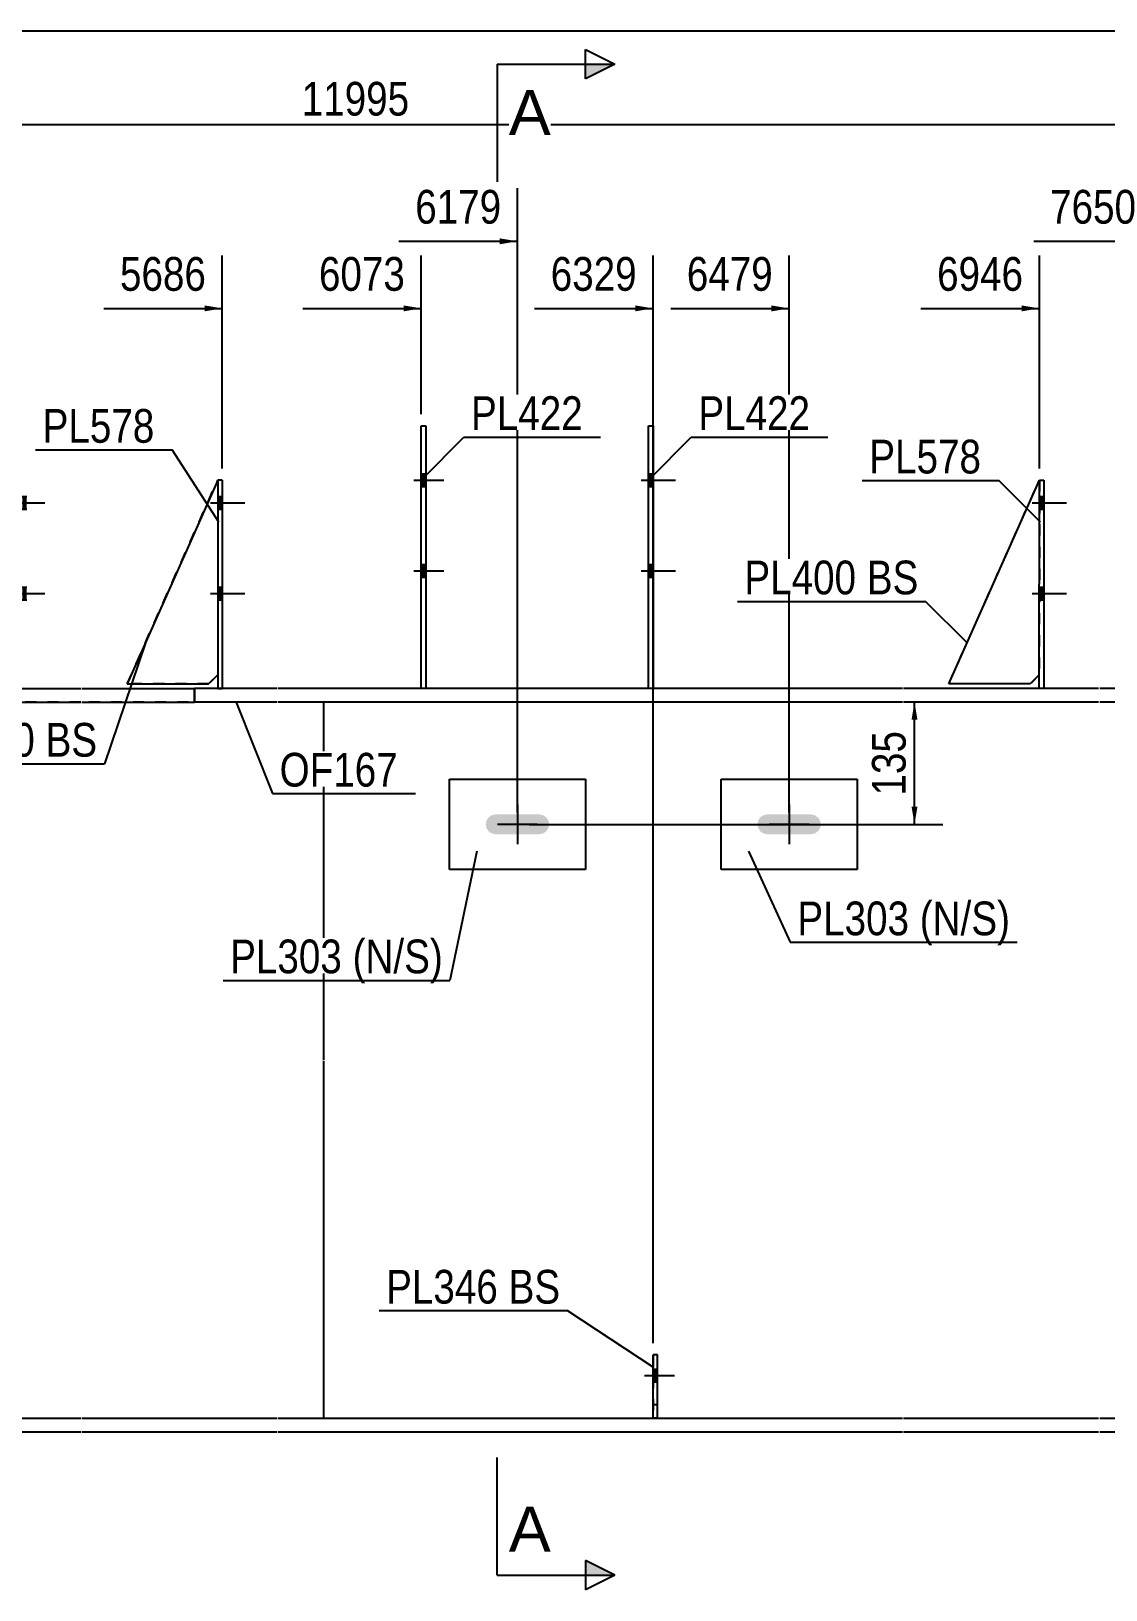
# Model space of a CAD drawing. Header units: millimetres. Extents: x 2 to 405, y 5 to 282.
# Drawn here: x 176.1 to 267.4, y 149.6 to 282 of the extents above; entities that cross this region are included whole.
import ezdxf

# ---------------------------------------------------------------- set-up
doc = ezdxf.new("R2010")
doc.units = ezdxf.units.MM
doc.linetypes.add('DXK_LINE_DOT1', pattern=[1.8814, 0.9407, -0.9407])
doc.linetypes.add('DXK_LINE_DOT2', pattern=[3.9198, 1.9599, -1.9599])
doc.styles.add('Arial', font='ARIAL.TTF', dxfattribs={"height": 0.2})
doc.styles.add('Arial Narrow', font='ARIALN.TTF', dxfattribs={"height": 0.2})

# ---------------------------------------------------------------- blocks, each defined once
blk = doc.blocks.new('Unknown-623477390-1211')
at = {"color": 5, "linetype": 'Continuous'}
blk.add_line((405, 282), (5, 282), dxfattribs=at)
blk = doc.blocks.new('Part-623477390-1279 - 1232')
at = {"color": 2, "linetype": 'Continuous'}
for p, q in [((196.98, 226.16), (189.96, 226.16)), ((189.96, 225.01), (189.96, 226.16)), ((250.1, 226.16), (197.08, 226.16)), ((266.77, 226.16), (250.2, 226.16)), ((276.37, 226.16), (266.87, 226.16)), ((293.05, 226.16), (276.47, 226.16)), ((297, 226.16), (293.15, 226.16)), ((297, 226.16), (297, 225.01)), ((196.98, 225.01), (189.96, 225.01)), ((250.1, 225.01), (197.08, 225.01)), ((266.77, 225.01), (250.2, 225.01)), ((276.37, 225.01), (266.87, 225.01)), ((293.05, 225.01), (276.47, 225.01)), ((297, 225.01), (293.15, 225.01))]:
    blk.add_line(p, q, dxfattribs=at)
blk = doc.blocks.new('Part-623477390-1582 - 1232')
at = {"color": 2, "linetype": 'Continuous'}
for p, q in [((234.71, 210.78), (234.71, 218.47)), ((234.71, 218.47), (246.25, 218.47)), ((246.25, 218.47), (246.25, 210.78)), ((246.25, 210.78), (234.71, 210.78))]:
    blk.add_line(p, q, dxfattribs=at)
blk = doc.blocks.new('Part-623477390-1301 - 1232')
at = {"color": 2, "linetype": 'Continuous'}
for p, q in [((100.51, 226.16), (104.35, 226.16)), ((100.51, 226.16), (100.51, 225.01)), ((104.45, 226.16), (127.63, 226.16)), ((127.73, 226.16), (137.42, 226.16)), ((137.52, 226.16), (154.1, 226.16)), ((154.2, 226.16), (163.7, 226.16)), ((163.8, 226.16), (180.3, 226.16)), ((180.4, 226.16), (189.96, 226.16)), ((189.96, 226.16), (189.96, 225.01)), ((100.51, 225.01), (104.35, 225.01)), ((104.45, 225.01), (127.63, 225.01)), ((127.73, 225.01), (137.42, 225.01)), ((137.52, 225.01), (154.1, 225.01)), ((154.2, 225.01), (163.7, 225.01)), ((163.8, 225.01), (180.3, 225.01)), ((180.4, 225.01), (189.96, 225.01))]:
    blk.add_line(p, q, dxfattribs=at)
blk = doc.blocks.new('Part-623477390-1323 - 1232')
at = {"color": 7, "linetype": 'DXK_LINE_DOT1'}
for p, q in [((36.02, 225.01), (30.66, 225.01)), ((30.66, 225.01), (30.66, 194.62)), ((43.81, 225.01), (36.12, 225.01)), ((60.49, 225.01), (43.91, 225.01)), ((70.28, 225.01), (60.59, 225.01)), ((86.96, 225.01), (70.38, 225.01)), ((96.56, 225.01), (87.06, 225.01)), ((104.35, 225.01), (96.66, 225.01)), ((127.63, 225.01), (104.45, 225.01)), ((137.42, 225.01), (127.73, 225.01)), ((154.1, 225.01), (137.52, 225.01)), ((163.7, 225.01), (154.2, 225.01)), ((180.3, 225.01), (163.8, 225.01)), ((196.98, 225.01), (180.4, 225.01)), ((200.92, 225.01), (197.08, 225.01)), ((30.66, 194.52), (30.66, 164.14)), ((36.02, 164.14), (30.66, 164.14)), ((43.81, 164.14), (36.12, 164.14)), ((60.49, 164.14), (43.91, 164.14)), ((70.28, 164.14), (60.59, 164.14)), ((86.96, 164.14), (70.38, 164.14)), ((96.56, 164.14), (87.06, 164.14)), ((104.35, 164.14), (96.66, 164.14)), ((127.63, 164.14), (104.45, 164.14)), ((137.42, 164.14), (127.73, 164.14)), ((154.1, 164.14), (137.52, 164.14)), ((163.7, 164.14), (154.2, 164.14)), ((180.3, 164.14), (163.8, 164.14)), ((196.98, 164.14), (180.4, 164.14)), ((200.92, 164.14), (197.08, 164.14))]:
    blk.add_line(p, q, dxfattribs=at)
at = {"color": 2, "linetype": 'Continuous'}
for p, q in [((200.92, 225.01), (200.92, 194.62)), ((200.92, 194.52), (200.92, 164.14))]:
    blk.add_line(p, q, dxfattribs=at)
blk = doc.blocks.new('Bolt-623477390-1389 - 1232')
at = {"linetype": 'Continuous'}
for points in [[(209.61, 243.32), (209.61, 244.39), (209.23, 244.39), (209.23, 243.32)], [(209.61, 243.32), (209.61, 244.39), (209.23, 244.39), (209.23, 243.32)], [(209.61, 235.62), (209.61, 236.7), (209.23, 236.7), (209.23, 235.62)], [(209.61, 235.62), (209.61, 236.7), (209.23, 236.7), (209.23, 235.62)]]:
    blk.add_hatch(color=3, dxfattribs=at).paths.add_polyline_path(points)
at = {"color": 3, "linetype": 'Continuous'}
for p, q in [((208.61, 243.85), (211.15, 243.85)), ((208.61, 243.85), (211.15, 243.85)), ((209.23, 244.39), (209.61, 244.39)), ((209.23, 244.39), (209.61, 244.39)), ((209.23, 243.32), (209.61, 243.32)), ((209.23, 243.32), (209.61, 243.32)), ((208.61, 236.16), (211.15, 236.16)), ((208.61, 236.16), (211.15, 236.16)), ((209.23, 236.7), (209.61, 236.7)), ((209.23, 236.7), (209.61, 236.7)), ((209.23, 235.62), (209.61, 235.62)), ((209.23, 235.62), (209.61, 235.62))]:
    blk.add_line(p, q, dxfattribs=at)
blk = doc.blocks.new('Bolt-623477390-1770 - 1232')
at = {"linetype": 'Continuous'}
blk.add_hatch(color=3, dxfattribs=at).paths.add_polyline_path([(238.03, 215.22), (237.85, 214.95), (237.79, 214.62), (237.85, 214.3), (238.03, 214.02), (238.31, 213.84), (238.63, 213.78), (242.33, 213.78), (242.65, 213.84), (242.92, 214.02), (243.11, 214.3), (243.17, 214.62), (243.11, 214.95), (242.92, 215.22), (242.65, 215.4), (242.33, 215.47), (238.63, 215.47), (238.31, 215.4)])
at = {"color": 3, "linetype": 'Continuous'}
for p, q in [((240.48, 216.31), (240.48, 212.93)), ((242.17, 214.62), (238.79, 214.62))]:
    blk.add_line(p, q, dxfattribs=at)
blk = doc.blocks.new('Bolt-623477390-1395 - 1232')
at = {"color": 3, "linetype": 'DXK_LINE_DOT2'}
for p, q in [((228.92, 168.33), (229.31, 168.33)), ((228.31, 167.79), (229.31, 167.79)), ((228.92, 167.25), (229.31, 167.25))]:
    blk.add_line(p, q, dxfattribs=at)
blk = doc.blocks.new('Bolt-623477390-1396 - 1232')
at = {"linetype": 'Continuous'}
blk.add_hatch(color=3, dxfattribs=at).paths.add_polyline_path([(229.31, 167.25), (229.31, 168.33), (228.92, 168.33), (228.92, 167.25)])
at = {"color": 3, "linetype": 'Continuous'}
for p, q in [((228.92, 168.33), (229.31, 168.33)), ((228.19, 167.79), (230.73, 167.79)), ((228.92, 167.25), (229.31, 167.25))]:
    blk.add_line(p, q, dxfattribs=at)
blk = doc.blocks.new('Bolt-623477390-1397 - 1232')
at = {"linetype": 'Continuous'}
for points in [[(228.92, 243.32), (228.92, 244.39), (228.54, 244.39), (228.54, 243.32)], [(228.92, 243.32), (228.92, 244.39), (228.54, 244.39), (228.54, 243.32)], [(228.92, 235.62), (228.92, 236.7), (228.54, 236.7), (228.54, 235.62)], [(228.92, 235.62), (228.92, 236.7), (228.54, 236.7), (228.54, 235.62)]]:
    blk.add_hatch(color=3, dxfattribs=at).paths.add_polyline_path(points)
at = {"color": 3, "linetype": 'Continuous'}
for p, q in [((227.92, 243.85), (230.84, 243.85)), ((227.92, 243.85), (230.84, 243.85)), ((228.54, 244.39), (228.92, 244.39)), ((228.54, 244.39), (228.92, 244.39)), ((228.54, 243.32), (228.92, 243.32)), ((228.54, 243.32), (228.92, 243.32)), ((227.92, 236.16), (230.84, 236.16)), ((227.92, 236.16), (230.84, 236.16)), ((228.54, 236.7), (228.92, 236.7)), ((228.54, 236.7), (228.92, 236.7)), ((228.54, 235.62), (228.92, 235.62)), ((228.54, 235.62), (228.92, 235.62))]:
    blk.add_line(p, q, dxfattribs=at)
blk = doc.blocks.new('Part-623477390-1768 - 1232')
at = {"color": 2, "linetype": 'Continuous'}
for p, q in [((200.92, 225.01), (200.92, 194.62)), ((200.92, 194.52), (200.92, 164.14))]:
    blk.add_line(p, q, dxfattribs=at)
at = {"color": 7, "linetype": 'DXK_LINE_DOT1'}
for p, q in [((250.1, 225.01), (200.92, 225.01)), ((266.77, 225.01), (250.2, 225.01)), ((276.37, 225.01), (266.87, 225.01)), ((293.05, 225.01), (276.47, 225.01)), ((300.84, 225.01), (293.15, 225.01)), ((310.64, 225.01), (300.94, 225.01)), ((327.31, 225.01), (310.74, 225.01)), ((336.91, 225.01), (327.41, 225.01)), ((353.59, 225.01), (337.01, 225.01)), ((363.38, 225.01), (353.69, 225.01)), ((371.18, 225.01), (363.48, 225.01)), ((376.64, 225.01), (371.28, 225.01)), ((376.64, 225.01), (376.64, 194.62)), ((376.64, 194.52), (376.64, 164.14)), ((250.1, 164.14), (200.92, 164.14)), ((266.77, 164.14), (250.2, 164.14)), ((276.37, 164.14), (266.87, 164.14)), ((293.05, 164.14), (276.47, 164.14)), ((300.84, 164.14), (293.15, 164.14)), ((310.64, 164.14), (300.94, 164.14)), ((327.31, 164.14), (310.74, 164.14)), ((336.91, 164.14), (327.41, 164.14)), ((353.59, 164.14), (337.01, 164.14)), ((363.38, 164.14), (353.69, 164.14)), ((371.18, 164.14), (363.48, 164.14)), ((376.64, 164.14), (371.28, 164.14))]:
    blk.add_line(p, q, dxfattribs=at)
blk = doc.blocks.new('Part-623477390-1448 - 1232')
at = {"color": 2, "linetype": 'Continuous'}
for p, q in [((127.63, 164.14), (108.3, 164.14)), ((108.3, 164.14), (108.3, 162.98)), ((127.63, 162.98), (108.3, 162.98)), ((137.42, 164.14), (127.73, 164.14)), ((137.42, 162.98), (127.73, 162.98)), ((154.1, 164.14), (137.52, 164.14)), ((154.1, 162.98), (137.52, 162.98)), ((163.7, 164.14), (154.2, 164.14)), ((163.7, 162.98), (154.2, 162.98)), ((180.3, 164.14), (163.8, 164.14)), ((180.3, 162.98), (163.8, 162.98)), ((196.98, 164.14), (180.4, 164.14)), ((196.98, 162.98), (180.4, 162.98)), ((250.1, 164.14), (197.08, 164.14)), ((250.1, 162.98), (197.08, 162.98)), ((266.77, 164.14), (250.2, 164.14)), ((266.77, 162.98), (250.2, 162.98)), ((276.37, 164.14), (266.87, 164.14)), ((276.37, 162.98), (266.87, 162.98)), ((293.05, 164.14), (276.47, 164.14)), ((293.05, 162.98), (276.47, 162.98)), ((297, 164.14), (293.15, 164.14)), ((297, 162.98), (293.15, 162.98)), ((297, 164.14), (297, 162.98))]:
    blk.add_line(p, q, dxfattribs=at)
blk = doc.blocks.new('Part-623477390-1577 - 1232')
at = {"color": 2, "linetype": 'Continuous'}
for p, q in [((211.63, 210.78), (211.63, 218.47)), ((211.63, 218.47), (223.17, 218.47)), ((223.17, 218.47), (223.17, 210.78)), ((223.17, 210.78), (211.63, 210.78))]:
    blk.add_line(p, q, dxfattribs=at)
blk = doc.blocks.new('Part-623477390-1685 - 1232')
at = {"color": 2, "linetype": 'Continuous'}
for p, q in [((228.54, 226.16), (228.54, 248.47)), ((228.54, 248.47), (228.92, 248.47)), ((228.92, 248.47), (228.92, 226.16))]:
    blk.add_line(p, q, dxfattribs=at)
at = {"color": 7, "linetype": 'DXK_LINE_DOT1'}
blk.add_line((228.92, 226.16), (228.54, 226.16), dxfattribs=at)
blk = doc.blocks.new('Part-623477390-1690 - 1232')
at = {"color": 2, "linetype": 'Continuous'}
for p, q in [((228.92, 164.18), (228.92, 169.56)), ((229.31, 169.56), (228.92, 169.56)), ((229.31, 164.18), (229.31, 169.56)), ((229.31, 164.18), (228.92, 164.18))]:
    blk.add_line(p, q, dxfattribs=at)
at = {"color": 7, "linetype": 'DXK_LINE_DOT1'}
blk.add_line((228.92, 165.33), (229.31, 165.33), dxfattribs=at)
blk = doc.blocks.new('Part-623477390-1695 - 1232')
at = {"color": 7, "linetype": 'DXK_LINE_DOT1'}
for p, q in [((228.92, 169.56), (228.92, 164.18)), ((229.31, 169.56), (228.92, 169.56)), ((229.31, 164.18), (229.31, 169.56)), ((228.92, 164.18), (229.31, 164.18))]:
    blk.add_line(p, q, dxfattribs=at)
blk = doc.blocks.new('Part-623477390-1742 - 1232')
at = {"color": 2, "linetype": 'Continuous'}
for p, q in [((209.23, 226.16), (209.23, 248.47)), ((209.23, 248.47), (209.61, 248.47)), ((209.61, 248.47), (209.61, 226.16))]:
    blk.add_line(p, q, dxfattribs=at)
at = {"color": 7, "linetype": 'DXK_LINE_DOT1'}
blk.add_line((209.61, 226.16), (209.23, 226.16), dxfattribs=at)
blk = doc.blocks.new('Bolt-623477390-1769 - 1232')
at = {"linetype": 'Continuous'}
blk.add_hatch(color=3, dxfattribs=at).paths.add_polyline_path([(214.96, 215.22), (214.77, 214.95), (214.71, 214.62), (214.77, 214.3), (214.96, 214.02), (215.23, 213.84), (215.56, 213.78), (219.25, 213.78), (219.57, 213.84), (219.85, 214.02), (220.03, 214.3), (220.09, 214.62), (220.03, 214.95), (219.85, 215.22), (219.57, 215.4), (219.25, 215.47), (215.56, 215.47), (215.23, 215.4)])
at = {"color": 3, "linetype": 'Continuous'}
for p, q in [((217.4, 216.31), (217.4, 212.93)), ((219.09, 214.62), (215.71, 214.62))]:
    blk.add_line(p, q, dxfattribs=at)
blk = doc.blocks.new('Part-623477390-9605 - 1232')
at = {"color": 7, "linetype": 'DXK_LINE_DOT1'}
for p, q in [((254.04, 226.55), (261.74, 243.85)), ((260.96, 226.55), (254.04, 226.55)), ((261.73, 227.31), (260.96, 226.55))]:
    blk.add_line(p, q, dxfattribs=at)
blk = doc.blocks.new('Part-623477390-1811 - 1232')
at = {"color": 2, "linetype": 'Continuous'}
for p, q in [((261.73, 226.16), (261.74, 243.85)), ((261.74, 243.85), (262.12, 243.85)), ((262.12, 243.85), (262.12, 226.16))]:
    blk.add_line(p, q, dxfattribs=at)
at = {"color": 7, "linetype": 'DXK_LINE_DOT1'}
blk.add_line((262.12, 226.16), (261.73, 226.16), dxfattribs=at)
blk = doc.blocks.new('Bolt-623477390-1812 - 1232')
at = {"linetype": 'Continuous'}
for points in [[(262.12, 241.39), (262.12, 242.47), (261.74, 242.47), (261.74, 241.39)], [(262.12, 241.39), (262.12, 242.47), (261.74, 242.47), (261.74, 241.39)], [(262.12, 241.39), (262.12, 242.47), (261.74, 242.47), (261.74, 241.39)], [(262.12, 233.7), (262.12, 234.78), (261.73, 234.78), (261.73, 233.7)], [(262.12, 233.7), (262.12, 234.78), (261.73, 234.78), (261.73, 233.7)], [(262.12, 233.7), (262.12, 234.78), (261.73, 234.78), (261.73, 233.7)]]:
    blk.add_hatch(color=3, dxfattribs=at).paths.add_polyline_path(points)
at = {"color": 3, "linetype": 'Continuous'}
for p, q in [((261.74, 242.47), (262.12, 242.47)), ((261.74, 242.47), (262.12, 242.47)), ((261.74, 242.47), (262.12, 242.47)), ((261.12, 241.93), (264.04, 241.93)), ((261.12, 241.93), (264.04, 241.93)), ((261.12, 241.93), (264.04, 241.93)), ((261.74, 241.39), (262.12, 241.39)), ((261.74, 241.39), (262.12, 241.39)), ((261.74, 241.39), (262.12, 241.39)), ((261.73, 234.78), (262.12, 234.78)), ((261.73, 234.78), (262.12, 234.78)), ((261.73, 234.78), (262.12, 234.78)), ((261.12, 234.24), (264.04, 234.24)), ((261.12, 234.24), (264.04, 234.24)), ((261.12, 234.24), (264.04, 234.24)), ((261.73, 233.7), (262.12, 233.7)), ((261.73, 233.7), (262.12, 233.7)), ((261.73, 233.7), (262.12, 233.7))]:
    blk.add_line(p, q, dxfattribs=at)
blk = doc.blocks.new('Part-623477390-1846 - 1232')
at = {"color": 2, "linetype": 'Continuous'}
for p, q in [((192.33, 243.85), (191.94, 243.85)), ((191.94, 243.85), (191.94, 226.16)), ((192.33, 243.85), (192.32, 226.16))]:
    blk.add_line(p, q, dxfattribs=at)
at = {"color": 7, "linetype": 'DXK_LINE_DOT1'}
blk.add_line((191.94, 226.16), (192.32, 226.16), dxfattribs=at)
blk = doc.blocks.new('Bolt-623477390-1847 - 1232')
at = {"linetype": 'Continuous'}
for points in [[(192.33, 241.39), (192.33, 242.47), (191.94, 242.47), (191.94, 241.39)], [(192.33, 241.39), (192.33, 242.47), (191.94, 242.47), (191.94, 241.39)], [(192.33, 241.39), (192.33, 242.47), (191.94, 242.47), (191.94, 241.39)], [(192.32, 233.7), (192.32, 234.78), (191.94, 234.78), (191.94, 233.7)], [(192.32, 233.7), (192.32, 234.78), (191.94, 234.78), (191.94, 233.7)], [(192.32, 233.7), (192.32, 234.78), (191.94, 234.78), (191.94, 233.7)]]:
    blk.add_hatch(color=3, dxfattribs=at).paths.add_polyline_path(points)
at = {"color": 3, "linetype": 'Continuous'}
for p, q in [((191.94, 242.47), (192.33, 242.47)), ((191.94, 242.47), (192.33, 242.47)), ((191.94, 242.47), (192.33, 242.47)), ((191.33, 241.93), (194.25, 241.93)), ((191.33, 241.93), (194.25, 241.93)), ((191.33, 241.93), (194.25, 241.93)), ((191.94, 241.39), (192.33, 241.39)), ((191.94, 241.39), (192.33, 241.39)), ((191.94, 241.39), (192.33, 241.39)), ((191.94, 234.78), (192.32, 234.78)), ((191.94, 234.78), (192.32, 234.78)), ((191.94, 234.78), (192.32, 234.78)), ((191.32, 234.24), (194.25, 234.24)), ((191.32, 234.24), (194.25, 234.24)), ((191.32, 234.24), (194.25, 234.24)), ((191.94, 233.7), (192.32, 233.7)), ((191.94, 233.7), (192.32, 233.7)), ((191.94, 233.7), (192.32, 233.7))]:
    blk.add_line(p, q, dxfattribs=at)
blk = doc.blocks.new('Part-623477390-9593 - 1232')
at = {"color": 2, "linetype": 'Continuous'}
for p, q in [((191.94, 243.85), (184.25, 226.55)), ((184.25, 226.55), (191.17, 226.55)), ((191.17, 226.55), (191.94, 227.31))]:
    blk.add_line(p, q, dxfattribs=at)
at = {"color": 7, "linetype": 'DXK_LINE_DOT1'}
blk.add_line((191.94, 243.85), (191.94, 227.31), dxfattribs=at)
blk = doc.blocks.new('Part-623477390-9595 - 1232')
at = {"color": 2, "linetype": 'Continuous'}
for p, q in [((254.04, 226.55), (261.74, 243.85)), ((260.96, 226.55), (254.04, 226.55)), ((261.73, 227.31), (260.96, 226.55))]:
    blk.add_line(p, q, dxfattribs=at)
at = {"color": 7, "linetype": 'DXK_LINE_DOT1'}
blk.add_line((261.74, 243.85), (261.73, 227.31), dxfattribs=at)
blk = doc.blocks.new('Part-623477390-9603 - 1232')
at = {"color": 7, "linetype": 'DXK_LINE_DOT1'}
for p, q in [((184.25, 226.55), (191.94, 243.85)), ((191.17, 226.55), (184.25, 226.55)), ((191.94, 227.31), (191.17, 226.55))]:
    blk.add_line(p, q, dxfattribs=at)
blk = doc.blocks.new('Bolt-623477390-14989 - 1232')
at = {"linetype": 'Continuous'}
for points in [[(175.72, 241.39), (175.72, 242.47), (175.34, 242.47), (175.34, 241.39)], [(175.72, 241.39), (175.72, 242.47), (175.34, 242.47), (175.34, 241.39)], [(175.72, 241.39), (175.72, 242.47), (175.34, 242.47), (175.34, 241.39)], [(175.72, 233.7), (175.72, 234.78), (175.34, 234.78), (175.34, 233.7)], [(175.72, 233.7), (175.72, 234.78), (175.34, 234.78), (175.34, 233.7)], [(175.72, 233.7), (175.72, 234.78), (175.34, 234.78), (175.34, 233.7)]]:
    blk.add_hatch(color=3, dxfattribs=at).paths.add_polyline_path(points)
at = {"color": 3, "linetype": 'Continuous'}
for p, q in [((175.34, 242.47), (175.72, 242.47)), ((175.34, 242.47), (175.72, 242.47)), ((175.34, 242.47), (175.72, 242.47)), ((174.72, 241.93), (177.26, 241.93)), ((174.72, 241.93), (177.26, 241.93)), ((174.72, 241.93), (177.26, 241.93)), ((175.34, 241.39), (175.72, 241.39)), ((175.34, 241.39), (175.72, 241.39)), ((175.34, 241.39), (175.72, 241.39)), ((175.34, 234.78), (175.72, 234.78)), ((175.34, 234.78), (175.72, 234.78)), ((175.34, 234.78), (175.72, 234.78)), ((174.72, 234.24), (177.26, 234.24)), ((174.72, 234.24), (177.26, 234.24)), ((174.72, 234.24), (177.26, 234.24)), ((175.34, 233.7), (175.72, 233.7)), ((175.34, 233.7), (175.72, 233.7)), ((175.34, 233.7), (175.72, 233.7))]:
    blk.add_line(p, q, dxfattribs=at)
blk = doc.blocks.new('StraightDimension-623477390-18061 - 1232')
at = {"linetype": 'Continuous'}
blk.add_hatch(color=7, dxfattribs=at).paths.add_polyline_path([(260.24, 258.7), (261.74, 258.45), (260.24, 258.2)])
at = {"color": 7, "linetype": 'Continuous'}
for p, q in [((261.74, 244.85), (261.74, 262.95)), ((251.67, 258.45), (261.74, 258.45))]:
    blk.add_line(p, q, dxfattribs=at)
at = {"color": 0}
blk.add_wipeout([(260.96, 259.35), (260.96, 263.55), (252.45, 263.55), (252.45, 259.35)], dxfattribs=at)
at = {"color": 3, "style": 'Arial Narrow'}
blk.add_text('6946', height=2.863, dxfattribs=at).set_placement((253.05, 259.95))
blk = doc.blocks.new('StraightDimension-623477390-2315 - 1232')
at = {"color": 7, "linetype": 'Continuous'}
blk.add_line((29.12, 274.08), (378.18, 274.08), dxfattribs=at)
at = {"color": 0}
blk.add_wipeout([(208.82, 274.23), (208.82, 278.43), (198.48, 278.43), (198.48, 274.23)], dxfattribs=at)
at = {"color": 3, "style": 'Arial Narrow'}
blk.add_text('11995', height=2.863, dxfattribs=at).set_placement((199.08, 274.83))
blk = doc.blocks.new('StraightDimension-623477390-18060 - 1232')
at = {"linetype": 'Continuous'}
blk.add_hatch(color=7, dxfattribs=at).paths.add_polyline_path([(269.83, 264.4), (271.33, 264.15), (269.83, 263.9)])
at = {"color": 7, "linetype": 'Continuous'}
for p, q in [((271.33, 249.47), (271.33, 268.65)), ((261.27, 264.15), (271.33, 264.15))]:
    blk.add_line(p, q, dxfattribs=at)
at = {"color": 0}
blk.add_wipeout([(270.56, 265.05), (270.56, 269.25), (262.05, 269.25), (262.05, 265.05)], dxfattribs=at)
at = {"color": 3, "style": 'Arial Narrow'}
blk.add_text('7650', height=2.863, dxfattribs=at).set_placement((262.65, 265.65))
blk = doc.blocks.new('StraightDimension-623477390-18062 - 1232')
at = {"linetype": 'Continuous'}
blk.add_hatch(color=7, dxfattribs=at).paths.add_polyline_path([(238.98, 258.7), (240.48, 258.45), (238.98, 258.2)])
at = {"color": 7, "linetype": 'Continuous'}
for p, q in [((240.48, 215.62), (240.48, 262.95)), ((230.42, 258.45), (240.48, 258.45))]:
    blk.add_line(p, q, dxfattribs=at)
at = {"color": 0}
blk.add_wipeout([(239.7, 259.35), (239.7, 263.55), (231.19, 263.55), (231.19, 259.35)], dxfattribs=at)
at = {"color": 3, "style": 'Arial Narrow'}
blk.add_text('6479', height=2.863, dxfattribs=at).set_placement((231.79, 259.95))
blk = doc.blocks.new('StraightDimension-623477390-18063 - 1232')
at = {"linetype": 'Continuous'}
blk.add_hatch(color=7, dxfattribs=at).paths.add_polyline_path([(227.42, 258.7), (228.92, 258.45), (227.42, 258.2)])
at = {"color": 7, "linetype": 'Continuous'}
for p, q in [((228.92, 170.56), (228.92, 262.95)), ((218.86, 258.45), (228.92, 258.45))]:
    blk.add_line(p, q, dxfattribs=at)
at = {"color": 0}
blk.add_wipeout([(228.15, 259.35), (228.15, 263.55), (219.63, 263.55), (219.63, 259.35)], dxfattribs=at)
at = {"color": 3, "style": 'Arial Narrow'}
blk.add_text('6329', height=2.863, dxfattribs=at).set_placement((220.23, 259.95))
blk = doc.blocks.new('StraightDimension-623477390-18064 - 1232')
at = {"linetype": 'Continuous'}
blk.add_hatch(color=7, dxfattribs=at).paths.add_polyline_path([(215.9, 264.4), (217.4, 264.15), (215.9, 263.9)])
at = {"color": 7, "linetype": 'Continuous'}
for p, q in [((217.4, 215.62), (217.4, 268.65)), ((207.34, 264.15), (217.4, 264.15))]:
    blk.add_line(p, q, dxfattribs=at)
at = {"color": 0}
blk.add_wipeout([(216.63, 265.05), (216.63, 269.25), (208.12, 269.25), (208.12, 265.05)], dxfattribs=at)
at = {"color": 3, "style": 'Arial Narrow'}
blk.add_text('6179', height=2.863, dxfattribs=at).set_placement((208.72, 265.65))
blk = doc.blocks.new('StraightDimension-623477390-18065 - 1232')
at = {"linetype": 'Continuous'}
blk.add_hatch(color=7, dxfattribs=at).paths.add_polyline_path([(207.73, 258.7), (209.23, 258.45), (207.73, 258.2)])
at = {"color": 7, "linetype": 'Continuous'}
for p, q in [((209.23, 249.47), (209.23, 262.95)), ((199.17, 258.45), (209.23, 258.45))]:
    blk.add_line(p, q, dxfattribs=at)
at = {"color": 0}
blk.add_wipeout([(208.45, 259.35), (208.45, 263.55), (199.94, 263.55), (199.94, 259.35)], dxfattribs=at)
at = {"color": 3, "style": 'Arial Narrow'}
blk.add_text('6073', height=2.863, dxfattribs=at).set_placement((200.54, 259.95))
blk = doc.blocks.new('StraightDimension-623477390-18066 - 1232')
at = {"linetype": 'Continuous'}
blk.add_hatch(color=7, dxfattribs=at).paths.add_polyline_path([(190.83, 258.7), (192.33, 258.45), (190.83, 258.2)])
at = {"color": 7, "linetype": 'Continuous'}
for p, q in [((192.33, 244.85), (192.33, 262.95)), ((182.26, 258.45), (192.33, 258.45))]:
    blk.add_line(p, q, dxfattribs=at)
at = {"color": 0}
blk.add_wipeout([(191.55, 259.35), (191.55, 263.55), (183.04, 263.55), (183.04, 259.35)], dxfattribs=at)
at = {"color": 3, "style": 'Arial Narrow'}
blk.add_text('5686', height=2.863, dxfattribs=at).set_placement((183.64, 259.95))
blk = doc.blocks.new('StraightDimension-623477390-18327 - 1232')
at = {"linetype": 'Continuous'}
for points in [[(250.88, 223.51), (251.13, 225.01), (251.38, 223.51)], [(251.38, 216.12), (251.13, 214.62), (250.88, 216.12)]]:
    blk.add_hatch(color=7, dxfattribs=at).paths.add_polyline_path(points)
at = {"color": 7, "linetype": 'Continuous'}
for p, q in [((251.13, 214.62), (251.13, 225.01)), ((251.13, 225.01), (251.13, 225.01)), ((218.4, 214.62), (253.53, 214.62))]:
    blk.add_line(p, q, dxfattribs=at)
at = {"color": 0}
blk.add_wipeout([(250.98, 223.16), (246.78, 223.16), (246.78, 216.47), (250.98, 216.47)], dxfattribs=at)
at = {"color": 3, "style": 'Arial Narrow'}
blk.add_text('135', height=2.863, rotation=90.0002, dxfattribs=at).set_placement((250.38, 217.07))
blk = doc.blocks.new('Mark-623477390-1275 - 1232')
at = {"color": 0}
blk.add_wipeout([(207.25, 217.83), (207.25, 220.83), (197.2, 220.83), (197.2, 217.83)], dxfattribs=at)
blk.add_wipeout([(207.25, 217.83), (207.25, 220.83), (197.2, 220.83), (197.2, 217.83)], dxfattribs=at)
at = {"color": 7, "linetype": 'Continuous'}
for p, q in [((193.49, 225.06), (196.6, 217.23)), ((196.6, 217.23), (208.75, 217.23))]:
    blk.add_line(p, q, dxfattribs=at)
at = {"color": 3, "style": 'Arial Narrow'}
blk.add_text('OF167', height=2.863, dxfattribs=at).set_placement((197.2, 217.83))
blk = doc.blocks.new('SectionMark-623477390-2325 - 1232')
at = {"linetype": 'Continuous'}
for points in [[(223.17, 277.94), (223.17, 279.19), (225.67, 279.19)], [(223.17, 150.85), (223.17, 152.1), (225.67, 150.85)]]:
    blk.add_hatch(color=30, dxfattribs=at).paths.add_polyline_path(points)
at = {"color": 30, "linetype": 'Continuous'}
for p, q in [((223.17, 277.94), (223.17, 280.44)), ((223.17, 280.44), (225.67, 279.19)), ((215.67, 279.19), (215.67, 269.19)), ((215.67, 279.19), (225.67, 279.19)), ((225.67, 279.19), (223.17, 277.94)), ((215.67, 150.85), (215.67, 160.85)), ((225.67, 150.85), (223.17, 152.1)), ((223.17, 152.1), (223.17, 149.6)), ((215.67, 150.85), (225.67, 150.85)), ((225.67, 150.85), (223.17, 149.6))]:
    blk.add_line(p, q, dxfattribs=at)
at = {"color": 0, "linetype": 'Continuous'}
for points in [[(220.23, 273.19), (220.23, 277.19), (216.67, 277.19), (216.67, 273.19)], [(220.23, 152.85), (220.23, 156.85), (216.67, 156.85), (216.67, 152.85)]]:
    blk.add_wipeout(points, dxfattribs=at)
at = {"color": 96, "linetype": 'Continuous', "style": 'Arial'}
for p in [(216.67, 273.19), (216.67, 152.85)]:
    blk.add_text('A', height=3.82, dxfattribs=at).set_placement(p)
blk = doc.blocks.new('Mark-623477390-1578 - 1232')
at = {"color": 0}
for points in [[(250.68, 205.2), (250.68, 208.2), (241.18, 208.2), (241.18, 205.2)], [(259.24, 205.2), (259.24, 208.2), (251.58, 208.2), (251.58, 205.2)]]:
    blk.add_wipeout(points, dxfattribs=at)
for points in [[(250.68, 205.2), (250.68, 208.2), (241.18, 208.2), (241.18, 205.2)], [(259.24, 205.2), (259.24, 208.2), (251.58, 208.2), (251.58, 205.2)]]:
    blk.add_wipeout(points, dxfattribs=at)
at = {"color": 7, "linetype": 'Continuous'}
for p, q in [((237.04, 212.34), (240.58, 204.6)), ((240.58, 204.6), (259.84, 204.6))]:
    blk.add_line(p, q, dxfattribs=at)
at = {"color": 3, "style": 'Arial Narrow'}
for s, p in [('PL303', (241.18, 205.2)), ('(N/', (251.58, 205.2)), ('S)', (255.96, 205.2))]:
    blk.add_text(s, height=2.863, dxfattribs=at).set_placement(p)
blk = doc.blocks.new('Mark-623477390-1573 - 1232')
at = {"color": 0}
for points in [[(202.5, 201.97), (202.5, 204.97), (193, 204.97), (193, 201.97)], [(211.07, 201.97), (211.07, 204.97), (203.4, 204.97), (203.4, 201.97)]]:
    blk.add_wipeout(points, dxfattribs=at)
for points in [[(202.5, 201.97), (202.5, 204.97), (193, 204.97), (193, 201.97)], [(211.07, 201.97), (211.07, 204.97), (203.4, 204.97), (203.4, 201.97)]]:
    blk.add_wipeout(points, dxfattribs=at)
at = {"color": 7, "linetype": 'Continuous'}
for p in [(213.96, 212.34), (192.4, 201.37)]:
    blk.add_line(p, (211.67, 201.37), dxfattribs=at)
at = {"color": 3, "style": 'Arial Narrow'}
for s, p in [('PL303', (193, 201.97)), ('(N/', (203.4, 201.97)), ('S)', (207.78, 201.97))]:
    blk.add_text(s, height=2.863, dxfattribs=at).set_placement(p)
blk = doc.blocks.new('Mark-623477390-1681 - 1232')
at = {"color": 0}
blk.add_wipeout([(242.28, 248.12), (242.28, 251.12), (232.77, 251.12), (232.77, 248.12)], dxfattribs=at)
blk.add_wipeout([(242.28, 248.12), (242.28, 251.12), (232.77, 251.12), (232.77, 248.12)], dxfattribs=at)
at = {"color": 7, "linetype": 'Continuous'}
for p, q in [((228.64, 243.98), (232.17, 247.52)), ((232.17, 247.52), (243.78, 247.52))]:
    blk.add_line(p, q, dxfattribs=at)
at = {"color": 3, "style": 'Arial Narrow'}
blk.add_text('PL422', height=2.863, dxfattribs=at).set_placement((232.77, 248.12))
blk = doc.blocks.new('MarkSet-623477390-9781 - 1232')
at = {"color": 0}
for points in [[(176.42, 220.37), (176.42, 223.37), (166.92, 223.37), (166.92, 220.37)], [(181.71, 220.37), (181.71, 223.37), (177.32, 223.37), (177.32, 220.37)]]:
    blk.add_wipeout(points, dxfattribs=at)
for points in [[(176.42, 220.37), (176.42, 223.37), (166.92, 223.37), (166.92, 220.37)], [(181.71, 220.37), (181.71, 223.37), (177.32, 223.37), (177.32, 220.37)]]:
    blk.add_wipeout(points, dxfattribs=at)
at = {"color": 7, "linetype": 'Continuous'}
for p in [(185.81, 230.03), (166.32, 219.77)]:
    blk.add_line(p, (182.31, 219.77), dxfattribs=at)
at = {"color": 3, "style": 'Arial Narrow'}
for s, p in [('PL400', (166.92, 220.37)), ('BS', (177.32, 220.37))]:
    blk.add_text(s, height=2.863, dxfattribs=at).set_placement(p)
blk = doc.blocks.new('Mark-623477390-1738 - 1232')
at = {"color": 0}
blk.add_wipeout([(222.97, 248.12), (222.97, 251.12), (213.46, 251.12), (213.46, 248.12)], dxfattribs=at)
blk.add_wipeout([(222.97, 248.12), (222.97, 251.12), (213.46, 251.12), (213.46, 248.12)], dxfattribs=at)
at = {"color": 7, "linetype": 'Continuous'}
for p, q in [((209.33, 243.98), (212.86, 247.52)), ((212.86, 247.52), (224.47, 247.52))]:
    blk.add_line(p, q, dxfattribs=at)
at = {"color": 3, "style": 'Arial Narrow'}
blk.add_text('PL422', height=2.863, dxfattribs=at).set_placement((213.46, 248.12))
blk = doc.blocks.new('Mark-623477390-1807 - 1232')
at = {"color": 7, "linetype": 'Continuous'}
blk.add_line((261.83, 240.29), (258.3, 243.83), dxfattribs=at)
at = {"color": 0}
blk.add_wipeout([(256.8, 244.43), (256.8, 247.43), (247.29, 247.43), (247.29, 244.43)], dxfattribs=at)
blk.add_wipeout([(256.8, 244.43), (256.8, 247.43), (247.29, 247.43), (247.29, 244.43)], dxfattribs=at)
at = {"color": 7, "linetype": 'Continuous'}
blk.add_line((246.69, 243.83), (258.3, 243.83), dxfattribs=at)
at = {"color": 3, "style": 'Arial Narrow'}
blk.add_text('PL578', height=2.863, dxfattribs=at).set_placement((247.29, 244.43))
blk = doc.blocks.new('Mark-623477390-1842 - 1232')
at = {"color": 7, "linetype": 'Continuous'}
blk.add_line((192.04, 240.3), (188.07, 246.44), dxfattribs=at)
at = {"color": 0}
blk.add_wipeout([(186.57, 247.04), (186.57, 250.04), (177.07, 250.04), (177.07, 247.04)], dxfattribs=at)
blk.add_wipeout([(186.57, 247.04), (186.57, 250.04), (177.07, 250.04), (177.07, 247.04)], dxfattribs=at)
at = {"color": 7, "linetype": 'Continuous'}
blk.add_line((176.47, 246.44), (188.07, 246.44), dxfattribs=at)
at = {"color": 3, "style": 'Arial Narrow'}
blk.add_text('PL578', height=2.863, dxfattribs=at).set_placement((177.07, 247.04))
blk = doc.blocks.new('MarkSet-623477390-2362 - 1232')
at = {"color": 0}
for points in [[(215.75, 173.91), (215.75, 176.91), (206.25, 176.91), (206.25, 173.91)], [(221.03, 173.91), (221.03, 176.91), (216.65, 176.91), (216.65, 173.91)]]:
    blk.add_wipeout(points, dxfattribs=at)
for points in [[(215.75, 173.91), (215.75, 176.91), (206.25, 176.91), (206.25, 173.91)], [(221.03, 173.91), (221.03, 176.91), (216.65, 176.91), (216.65, 173.91)]]:
    blk.add_wipeout(points, dxfattribs=at)
at = {"color": 7, "linetype": 'Continuous'}
for p in [(205.65, 173.31), (229.02, 168.46)]:
    blk.add_line(p, (221.63, 173.31), dxfattribs=at)
at = {"color": 3, "style": 'Arial Narrow'}
for s, p in [('PL346', (206.25, 173.91)), ('BS', (216.65, 173.91))]:
    blk.add_text(s, height=2.863, dxfattribs=at).set_placement(p)
blk = doc.blocks.new('MarkSet-623477390-9803 - 1232')
at = {"color": 0}
for points in [[(246.18, 234.16), (246.18, 237.16), (236.68, 237.16), (236.68, 234.16)], [(251.47, 234.16), (251.47, 237.16), (247.08, 237.16), (247.08, 234.16)]]:
    blk.add_wipeout(points, dxfattribs=at)
for points in [[(246.18, 234.16), (246.18, 237.16), (236.68, 237.16), (236.68, 234.16)], [(251.47, 234.16), (251.47, 237.16), (247.08, 237.16), (247.08, 234.16)]]:
    blk.add_wipeout(points, dxfattribs=at)
at = {"color": 7, "linetype": 'Continuous'}
for p in [(236.08, 233.56), (255.6, 230.03)]:
    blk.add_line(p, (252.07, 233.56), dxfattribs=at)
at = {"color": 3, "style": 'Arial Narrow'}
for s, p in [('PL400', (236.68, 234.16)), ('BS', (247.08, 234.16))]:
    blk.add_text(s, height=2.863, dxfattribs=at).set_placement(p)

msp = doc.modelspace()

# ---------------------------------------------------------------- block references
for name in ['Unknown-623477390-1211', 'Part-623477390-1742 - 1232', 'Part-623477390-1685 - 1232', 'Part-623477390-9593 - 1232', 'Part-623477390-9603 - 1232', 'Part-623477390-1846 - 1232', 'Bolt-623477390-1389 - 1232', 'Bolt-623477390-1397 - 1232', 'Part-623477390-9605 - 1232', 'Part-623477390-9595 - 1232', 'Part-623477390-1811 - 1232', 'Bolt-623477390-14989 - 1232', 'Bolt-623477390-1847 - 1232', 'Bolt-623477390-1812 - 1232', 'Part-623477390-1301 - 1232', 'Part-623477390-1279 - 1232', 'Part-623477390-1323 - 1232', 'Part-623477390-1768 - 1232', 'Part-623477390-1577 - 1232', 'Part-623477390-1582 - 1232', 'Bolt-623477390-1769 - 1232', 'Bolt-623477390-1770 - 1232', 'Part-623477390-1690 - 1232', 'Part-623477390-1695 - 1232', 'Bolt-623477390-1396 - 1232', 'Bolt-623477390-1395 - 1232', 'Part-623477390-1448 - 1232']:
    msp.add_blockref(name, (0, 0))

# ---------------------------------------------------------------- next in the draw order: block references
for name in ['StraightDimension-623477390-18061 - 1232', 'MarkSet-623477390-9781 - 1232', 'Mark-623477390-1573 - 1232', 'Mark-623477390-1578 - 1232']:
    msp.add_blockref(name, (0, 0))

# ---------------------------------------------------------------- next in the draw order: block references
msp.add_blockref('StraightDimension-623477390-2315 - 1232', (0, 0))

# ---------------------------------------------------------------- next in the draw order: block references
for name in ['StraightDimension-623477390-18064 - 1232', 'StraightDimension-623477390-18060 - 1232', 'StraightDimension-623477390-18066 - 1232', 'StraightDimension-623477390-18063 - 1232', 'StraightDimension-623477390-18062 - 1232', 'Mark-623477390-1807 - 1232']:
    msp.add_blockref(name, (0, 0))

# ---------------------------------------------------------------- next in the draw order: block references
for name in ['StraightDimension-623477390-18065 - 1232', 'Mark-623477390-1681 - 1232', 'Mark-623477390-1842 - 1232', 'MarkSet-623477390-9803 - 1232', 'Mark-623477390-1275 - 1232', 'StraightDimension-623477390-18327 - 1232']:
    msp.add_blockref(name, (0, 0))

# ---------------------------------------------------------------- next in the draw order: block references
msp.add_blockref('SectionMark-623477390-2325 - 1232', (0, 0))

# ---------------------------------------------------------------- next in the draw order: block references
for name in ['Mark-623477390-1738 - 1232', 'MarkSet-623477390-2362 - 1232']:
    msp.add_blockref(name, (0, 0))

doc.saveas('drawing.dxf')
